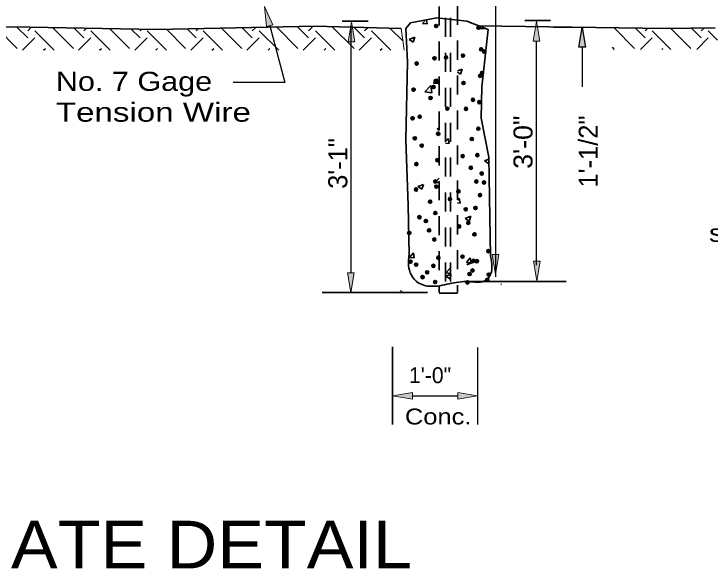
# Model space of a CAD drawing. Extents: x 36.5 to 71.8, y 27 to 49.
# Drawn here: x 50.878 to 55.263, y 39.538 to 43.035 of the extents above; entities that cross this region are included whole.
import ezdxf

# ---------------------------------------------------------------- set-up
doc = ezdxf.new("R2010")
doc.units = 0
doc.header["$LTSCALE"] = 0.04
doc.header["$PDMODE"] = 32
doc.header["$PDSIZE"] = 0.02
doc.linetypes.add('MEDIUM_DASHED', pattern=[4.5, 3, -1.5])
for name, color, linetype, lineweight in [('1', 7, 'Continuous', 35), ('2', 7, 'MEDIUM_DASHED', 35), ('3', 7, 'Continuous', 13), ('4', 7, 'Continuous', 35), ('6', 7, 'Continuous', 13)]:
    doc.layers.add(name, color=color, linetype=linetype, lineweight=lineweight)

msp = doc.modelspace()

# ---------------------------------------------------------------- hatches: boundary and pattern name
at = {"layer": '1'}
for points in [[(53.02425, 42.8595), (52.98258, 42.8595), (53.00342, 42.9845), (53.00342, 42.9845)], [(54.191, 42.8635), (54.14933, 42.8635), (54.17017, 42.9885), (54.17017, 42.9885)], [(54.47808, 42.82492), (54.43642, 42.82492), (54.45725, 42.94992), (54.45725, 42.94992)], [(54.19308, 41.47725), (54.15142, 41.47725), (54.17225, 41.35225), (54.17225, 41.35225)], [(53.02, 41.4045), (52.97833, 41.4045), (52.99917, 41.2795), (52.99917, 41.2795)], [(53.38825, 40.60875), (53.38825, 40.65042), (53.26325, 40.62958), (53.26325, 40.62958)], [(53.67308, 40.60875), (53.67308, 40.65042), (53.79808, 40.62958), (53.79808, 40.62958)]]:
    msp.add_hatch(color=256, dxfattribs=at).paths.add_polyline_path(points)
at = {"layer": '3'}
for points in [[(52.46892, 42.955), (52.50917, 42.96575), (52.45667, 43.08108), (52.45667, 43.08108)], [(53.93192, 41.5195), (53.89025, 41.5195), (53.91108, 41.3945), (53.91108, 41.3945)]]:
    msp.add_hatch(color=256, dxfattribs=at).paths.add_polyline_path(points)

# ---------------------------------------------------------------- linework, layer by layer
at = {"layer": '1'}
for p, q in [((52.94567, 42.9885), (53.10817, 42.9885)), ((53.451, 42.97433), (53.46942, 42.99625)), ((53.48092, 42.97167), (53.47608, 42.9975)), ((54.09533, 42.99267), (54.25783, 42.99267)), ((53.451, 42.97433), (53.48083, 42.97175)), ((53.80958, 42.94292), (53.81942, 42.95458)), ((53.80958, 42.94292), (53.8395, 42.94033)), ((53.8395, 42.94033), (53.83825, 42.94725)), ((53.36717, 42.87442), (53.40217, 42.88792)), ((53.36717, 42.87442), (53.392, 42.85767)), ((53.392, 42.85767), (53.40217, 42.88783)), ((53.67208, 42.67558), (53.70058, 42.68658)), ((53.6905, 42.65633), (53.70058, 42.68658)), ((53.52033, 42.59825), (53.5445, 42.62692)), ((53.55025, 42.59558), (53.5445, 42.62692)), ((53.67208, 42.66875), (53.6905, 42.65633)), ((53.46583, 42.54433), (53.50483, 42.58492)), ((53.51033, 42.53742), (53.50483, 42.58483)), ((53.52033, 42.59825), (53.55025, 42.59558)), ((53.46583, 42.54433), (53.51033, 42.53742)), ((53.54392, 42.31058), (53.556, 42.31517)), ((53.54392, 42.31058), (53.556, 42.30242)), ((53.59733, 42.23125), (53.61383, 42.25083)), ((53.61967, 42.2195), (53.61383, 42.25083)), ((53.59733, 42.2215), (53.61967, 42.2195)), ((53.84242, 42.10925), (53.87033, 42.12)), ((53.84242, 42.10925), (53.86725, 42.0925)), ((53.86725, 42.0925), (53.87058, 42.10233)), ((53.53217, 41.9745), (53.556, 41.99933)), ((53.53217, 41.9745), (53.556, 41.97075)), ((53.42225, 41.948), (53.45733, 41.96142)), ((53.42225, 41.948), (53.44717, 41.93117)), ((53.44717, 41.93117), (53.45733, 41.96142)), ((53.67208, 41.8615), (53.68325, 41.87475)), ((53.67208, 41.84492), (53.689, 41.84342)), ((53.689, 41.84342), (53.68325, 41.87475)), ((53.72075, 41.74667), (53.75575, 41.76008)), ((53.74558, 41.72992), (53.75575, 41.76008)), ((53.72075, 41.74667), (53.74558, 41.72992)), ((53.36983, 41.50133), (53.394, 41.53008)), ((53.39975, 41.49867), (53.394, 41.53)), ((53.36983, 41.50133), (53.39975, 41.49867)), ((53.7285, 41.46992), (53.75258, 41.49867)), ((53.59842, 41.40467), (53.62742, 41.43492)), ((53.59842, 41.40467), (53.62742, 41.40017)), ((53.59908, 41.38408), (53.62625, 41.3945)), ((53.59908, 41.38408), (53.62392, 41.36733)), ((53.624, 41.36733), (53.63308, 41.3945)), ((53.74092, 41.35017), (54.3565, 41.35017)), ((53.48375, 41.2795), (52.81917, 41.2795)), ((53.26325, 40.93892), (53.26325, 40.44958))]:
    msp.add_line(p, q, dxfattribs=at)
at = {"layer": '1', "lineweight": 25}
for p, q in [((50.89883, 42.81758), (50.76533, 42.95108)), ((50.96508, 42.88392), (50.89708, 42.95192)), ((50.96508, 42.92808), (50.98733, 42.95033)), ((51.25233, 42.81758), (51.12192, 42.94808)), ((51.31867, 42.88392), (51.25683, 42.94575)), ((51.31867, 42.92808), (51.33492, 42.94442)), ((51.60592, 42.81758), (51.48167, 42.94183)), ((51.67217, 42.88392), (51.61658, 42.9395)), ((51.67217, 42.92808), (51.6825, 42.93842)), ((51.9595, 42.81758), (51.839, 42.93808)), ((52.02575, 42.88392), (51.96883, 42.94083)), ((52.02575, 42.92808), (52.03992, 42.94225)), ((52.313, 42.81758), (52.18533, 42.94533)), ((52.37933, 42.88392), (52.31517, 42.94808)), ((52.37933, 42.92808), (52.40108, 42.94983)), ((52.66658, 42.81758), (52.53158, 42.95258)), ((52.73283, 42.88392), (52.66142, 42.95533)), ((52.73283, 42.92808), (52.76217, 42.95742)), ((53.02008, 42.81758), (52.88317, 42.9545)), ((52.99917, 42.95608), (52.99917, 41.4045)), ((53.08642, 42.88392), (53.01975, 42.95058)), ((53.08642, 42.92808), (53.10642, 42.94808)), ((53.32875, 42.86258), (53.24725, 42.944)), ((54.41167, 42.94992), (54.27725, 42.94992)), ((54.78792, 42.81758), (54.65842, 42.94708)), ((54.85417, 42.88392), (54.79308, 42.945)), ((54.85417, 42.92808), (54.86983, 42.94383)), ((55.14142, 42.81758), (55.01658, 42.9425)), ((55.20775, 42.88392), (55.14692, 42.94475)), ((55.20775, 42.92808), (55.22567, 42.94608)), ((51.13133, 42.80608), (51.00925, 42.92808)), ((51.48483, 42.80608), (51.36283, 42.92808)), ((51.83842, 42.80608), (51.71642, 42.92808)), ((52.192, 42.80608), (52.06992, 42.92808)), ((52.5455, 42.80608), (52.4235, 42.92808)), ((52.89908, 42.80608), (52.77708, 42.92808)), ((53.25267, 42.80608), (53.13058, 42.92808)), ((55.01517, 42.81133), (54.89833, 42.92808)), ((55.3095, 42.8705), (55.25192, 42.92808)), ((50.93142, 42.80608), (51.00925, 42.88392)), ((51.285, 42.80608), (51.36283, 42.88392)), ((51.63858, 42.80608), (51.71642, 42.88392)), ((51.99208, 42.80608), (52.06992, 42.88392)), ((52.34567, 42.80608), (52.4235, 42.88392)), ((52.69925, 42.80608), (52.77708, 42.88392)), ((53.05275, 42.80608), (53.13058, 42.88392)), ((54.17017, 41.45275), (54.17017, 42.8635)), ((54.82575, 42.81133), (54.89833, 42.88392)), ((55.17933, 42.81133), (55.25192, 42.88392)), ((51.064, 42.80608), (51.07558, 42.81758)), ((51.41758, 42.80608), (51.42917, 42.81758)), ((51.77117, 42.80608), (51.78267, 42.81758)), ((52.12467, 42.80608), (52.13625, 42.81758)), ((52.47825, 42.80608), (52.48975, 42.81758)), ((52.83183, 42.80608), (52.84333, 42.81758)), ((53.18533, 42.80608), (53.19692, 42.81758)), ((54.45725, 42.82492), (54.45725, 42.69992)), ((54.66158, 42.81133), (54.64758, 42.82533)), ((54.95833, 42.81133), (54.96467, 42.81758)), ((54.45725, 42.69992), (54.45725, 42.57492)), ((53.79808, 40.93308), (53.79808, 40.44958)), ((53.38825, 40.62958), (53.67308, 40.62958))]:
    msp.add_line(p, q, dxfattribs=at)
at = {"layer": '1', "lineweight": 13}
msp.add_line((53.94508, 41.33042), (53.94908, 41.33442), dxfattribs=at)
for points in [[(53.02425, 42.8595), (52.98258, 42.8595), (53.00342, 42.9845), (53.00342, 42.9845)], [(54.191, 42.8635), (54.14933, 42.8635), (54.17017, 42.9885), (54.17017, 42.9885)], [(54.19308, 41.47725), (54.15142, 41.47725), (54.17225, 41.35225), (54.17225, 41.35225)], [(53.02, 41.4045), (52.97833, 41.4045), (52.99917, 41.2795), (52.99917, 41.2795)], [(53.38825, 40.60875), (53.38825, 40.65042), (53.26325, 40.62958), (53.26325, 40.62958)], [(53.67308, 40.60875), (53.67308, 40.65042), (53.79808, 40.62958), (53.79808, 40.62958)]]:
    msp.add_lwpolyline(points, close=True, dxfattribs=at)
at = {"layer": '1'}
for points in [[(53.36692, 41.52), (53.36192, 41.82842), (53.34692, 42.24142), (53.35692, 42.73292), (53.34692, 42.942), (53.37683, 42.97858), (53.54133, 43.01), (53.73067, 42.98908), (53.86525, 42.93675)], [(53.86525, 42.93675), (53.82533, 42.57608), (53.82033, 42.37742), (53.87017, 42.13167), (53.87517, 41.75525), (53.88017, 41.50958)], [(53.7285, 41.46992), (53.75842, 41.46733), (53.75258, 41.49867)]]:
    msp.add_lwpolyline(points, dxfattribs=at)
at = {"layer": '1', "lineweight": 25}
msp.add_lwpolyline([(54.47808, 42.82492), (54.43642, 42.82492), (54.45725, 42.94992), (54.45725, 42.94992)], close=True, dxfattribs=at)
at = {"layer": '1'}
msp.add_spline([(53.36692, 41.52), (53.36533, 41.43667), (53.39092, 41.3745), (53.43842, 41.33433), (53.52967, 41.31975), (53.65017, 41.34167), (53.71225, 41.349), (53.74142, 41.349), (53.84, 41.35258), (53.87292, 41.38183), (53.88017, 41.50967)], degree=3, dxfattribs=at)
for p in [(53.53758, 42.95917), (53.8045, 42.94792), (53.82133, 42.8115), (53.84125, 42.79675), (53.52675, 42.75533), (53.59958, 42.76092), (53.70617, 42.77225), (53.41458, 42.72217), (53.82592, 42.6625), (53.81525, 42.645), (53.52033, 42.57458), (53.53433, 42.61242), (53.70975, 42.5995), (53.39517, 42.55808), (53.50225, 42.50542), (53.76917, 42.49408), (53.80917, 42.47858), (53.60767, 42.43825), (53.72533, 42.43742), (53.38883, 42.37733), (53.43375, 42.38742), (53.80308, 42.31208), (53.5505, 42.28008), (53.40275, 42.25125), (53.76242, 42.24667), (53.44667, 42.20508), (53.70467, 42.13908), (53.797, 42.14567), (53.41308, 42.08908), (53.54442, 42.11367), (53.75608, 42.06592), (53.8245, 42.02933), (53.53292, 41.97925), (53.79092, 41.97925), (53.83925, 41.97317), (53.41083, 41.92858), (53.53833, 41.94725), (53.67775, 41.91733), (53.81392, 41.89367), (53.49933, 41.85225), (53.6245, 41.86875), (53.72383, 41.80433), (53.78483, 41.81275), (53.43225, 41.75425), (53.53225, 41.78075), (53.47283, 41.73033), (53.68233, 41.69642), (53.73975, 41.71908), (53.36783, 41.65508), (53.493, 41.6715), (53.52617, 41.61433), (53.77875, 41.64633), (53.86658, 41.54083), (53.55083, 41.49925), (53.70317, 41.506), (53.77267, 41.47992), (53.3755, 41.47483), (53.41158, 41.45592), (53.52008, 41.44792), (53.48092, 41.40767), (53.74783, 41.39642), (53.53142, 41.34617), (53.73508, 41.34358), (53.86025, 41.36008)]:
    msp.add_point(p, dxfattribs=at)
at = {"layer": '2'}
for p, q in [((53.59733, 44.98983), (53.59733, 41.27542)), ((53.62742, 44.98983), (53.62742, 41.27542)), ((53.556, 43.08108), (53.556, 41.2795)), ((53.67208, 43.08658), (53.67208, 41.2795)), ((53.672, 41.27542), (53.55592, 41.27542))]:
    msp.add_line(p, q, dxfattribs=at)
at = {"layer": '3', "lineweight": 25}
msp.add_line((53.91108, 44.85583), (53.91108, 41.37883), dxfattribs=at)
at = {"layer": '3'}
for points in [[(52.46892, 42.955), (52.50917, 42.96575), (52.45667, 43.08108), (52.45667, 43.08108)], [(53.93192, 41.5195), (53.89025, 41.5195), (53.91108, 41.3945), (53.91108, 41.3945)]]:
    msp.add_lwpolyline(points, close=True, dxfattribs=at)
at = {"layer": '3', "lineweight": 25}
msp.add_lwpolyline([(52.48908, 42.96033), (52.58525, 42.602), (52.25892, 42.602)], dxfattribs=at)
at = {"layer": '4', "lineweight": 13}
for p, q in [((53.31708, 42.942), (53.337, 42.80608)), ((53.311, 41.29358), (53.33583, 41.27683))]:
    msp.add_line(p, q, dxfattribs=at)
at = {"layer": '4'}
msp.add_line((53.73108, 41.45483), (53.76608, 41.46825), dxfattribs=at)
for points in [[(53.31708, 42.942), (52.77392, 42.95767), (51.77725, 42.93675), (50.86525, 42.9525), (49.05342, 42.92742)], [(55.29542, 42.94725), (54.9865, 42.942), (53.80483, 42.96025)]]:
    msp.add_lwpolyline(points, dxfattribs=at)
for p in [(53.79417, 41.47717), (53.76642, 41.41875), (53.86892, 41.39283), (53.45192, 41.37733)]:
    msp.add_point(p, dxfattribs=at)
at = {"layer": '6'}
for p, q in [((54.12517, 42.9885), (54.12525, 42.9885)), ((54.17017, 42.9885), (54.17025, 42.9885)), ((53.67208, 41.3945), (53.67217, 41.3945)), ((52.99917, 41.2795), (52.99925, 41.2795)), ((53.35383, 41.2765), (53.35392, 41.2765)), ((53.54625, 41.2795), (53.54633, 41.2795)), ((53.79808, 40.62958), (53.79817, 40.62958))]:
    msp.add_line(p, q, dxfattribs=at)
at = {"layer": '6', "lineweight": 25}
for p, q in [((54.45725, 42.94992), (54.45733, 42.94992)), ((54.47417, 42.94992), (54.47425, 42.94992))]:
    msp.add_line(p, q, dxfattribs=at)

# ---------------------------------------------------------------- texts
at = {"layer": '3'}
for s, height, width, p in [('No. 7 Gage', 0.12, 1.2, (51.14167, 42.55017)), ('Tension Wire', 0.12, 1.3, (51.14167, 42.35583)), ('selvages, galvanized or', 0.11, 1.25, (55.25592, 41.59967)), ('Conc.', 0.1, 1.2, (53.34058, 40.44908)), ('PEDESTRIAN GATE DETAIL', 0.3, 1.1, (47.57317, 39.54267))]:
    msp.add_text(s, height=height, dxfattribs=dict(at, width=width)).set_placement(p)
at = {"layer": '3', "width": 1.05}
msp.add_text('3\'-0"', height=0.12, rotation=90, dxfattribs=at).set_placement((54.1445, 42.05908))
at = {"layer": '3'}
for s, p in [('1\'-1/2"', (54.55575, 41.94158)), ('3\'-1"', (52.978, 41.93317))]:
    msp.add_text(s, height=0.12, rotation=90, dxfattribs=at).set_placement(p)
msp.add_text('1\'-0"', height=0.1, dxfattribs=at).set_placement((53.36575, 40.70933))

doc.saveas('drawing.dxf')
